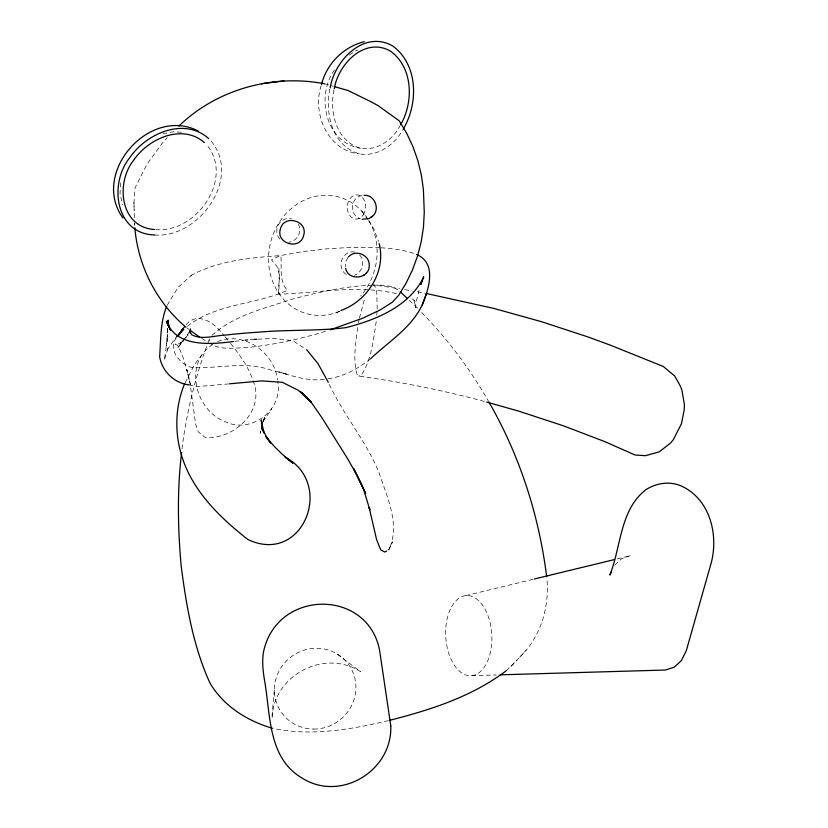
<?xml version="1.0" encoding="UTF-8"?>
<svg xmlns="http://www.w3.org/2000/svg" width="828" height="828" viewBox="0 0 828 828"><rect width="100%" height="100%" fill="white"/><g stroke="black" fill="none" stroke-linecap="round" stroke-linejoin="round"><path stroke-width="0.62" stroke-dasharray="4.14 3.1" d="M377.185 308.968L376.761 292.429L375.457 287.15L373.511 284.832L399.655 288.775M167.608 328.219L167.308 336.81L167.722 329.12M120.526 182.833L120.05 193.731L122.637 204.826M167.701 328.737L166.438 346.145L167.556 337.203L164.317 360.201L167.887 348.671L166.469 350.782L175.981 337.358M134.353 217.795L133.96 202.57L135.047 187.863L146.98 164.254L162.474 142.882L167.287 137.676M278.405 293.526L279.346 274.782L278.86 294.168C318.242 293.102 358.224 284.314 397.212 293.826M376.75 315.23L377.061 311.463M272.06 716.106L274.441 688.513M182.015 448.869L182.398 445.102C187.19 411.009 195.139 377.309 207.207 345.038M329.823 89.02C324.679 113.498 332.442 146.411 359.466 153.873C377.226 156.999 394.118 145.262 402.563 130.306M333.932 89.9C329.306 111.935 336.292 141.547 360.615 148.264C377.113 151.141 392.731 139.88 400.1 125.763M272.153 717.493C273.592 674.923 324.928 648.427 360.615 671.767L336.799 653.778M357.644 327.495C355.792 342.73 352.883 358.627 356.806 373.759L358.752 376.078C401.497 382.029 443.901 390.537 485.57 401.766M376.233 321.512C373.273 339.718 371.751 359.621 361.194 375.291L358.752 376.078M358.524 322.816L359.186 319.297M359.404 318.128L364.993 297.221M419.134 290.09L415.77 303.524L415.78 307.695L413.865 299.529L415.387 301.34L411.237 298.121M321.161 85.667C311.877 113.488 328.043 150.913 359.466 153.873M207.631 343.848L209.722 337.917L209.805 341.136M263.263 421.452L265.239 416.132L262.642 421.555M167.142 305.346L178.061 287.409L191.578 275.124M388.674 549.968L392.555 541.833L388.674 549.968C400.887 525.294 386.924 496.717 379.027 472.705C366.131 440.879 343.082 414.507 328.84 383.354M212.796 344.5C183.578 362.478 194.683 409.581 224.264 421.255C250.605 434.959 283.807 409.943 277.608 380.901M185.151 382.65L194.859 364.02L201.877 354.684M334.533 69.914C315.561 96.12 325.466 142.892 360.615 148.264M262.921 421.669L271.739 408.846M189.498 331.542L185.462 337.627M347.946 257.487L345.452 262.269L345.286 266.751M176.436 337.679C167.328 349.188 180.059 364.455 191.785 367.539C217.743 368.977 244.115 360.956 269.628 369.681L287.937 374.546L278.964 371.865C294.344 376.719 310.531 382.05 326.812 378.913M184.706 338.652L177.244 348.35L183.298 340.629L179.158 344.003L181.404 342.668L177.42 344.148L175.039 344.055L177.544 345.224C184.499 357.437 187.014 371.7 190.647 385.155L198.006 386.552L228.321 383.964M519.653 657.235C540.839 636.98 549.72 606.727 546.853 577.975M183.298 340.629L182.47 341.736L184.903 338.724M185.72 337.731L188.153 334.719L184.106 339.646M506.291 670.67L517.014 660.092M212.071 335.361C233.589 315.406 264.06 308.699 291.166 299.436C317.548 292.543 344.386 286.084 371.751 285.287M511.042 666.581L526.142 650.197M614.728 565.162L621.849 558.538L630.76 555.609L615.763 559.252M186.228 324.69C198.078 310.045 216.398 324.555 224.16 335.899M370.613 358.7C358.224 368.636 343.941 376.647 327.991 378.727M187.511 326.242C215.973 303.41 255.2 304.901 287.44 290.359C278.922 281.023 281.789 267.889 280.951 256.452L280.081 255.614C249.714 257.798 218.271 260.706 191.009 275.382M349.344 55.052L355.419 50.891L357.851 50.125M336.158 312.684L339.811 311.09M325.539 331.283C299.85 339.252 273.406 344.81 246.672 347.677C234.479 347.646 220.6 350.648 209.867 343.278M217.723 341.498C244.032 330.817 274.347 352.614 277.504 379.648M362.012 195.625C350.192 197.199 349.106 215.404 360.294 218.747M388.332 720.66C351.062 729.437 311.752 736.434 273.664 728.505M465.76 595.642L534.505 578.958M162.961 133.794L173.725 131.693L183.878 132.48M234.841 341.353L243.825 340.339M250.232 339.604L254.092 339.397M257.953 339.19L273.395 338.362L292.791 340.701L305.532 348.95M373.014 285.236L379.327 285.008L391.882 286.498L398.454 290.059M471.784 675.658L496.314 674.944M379.793 247.717L349.271 247.51L327.174 248.814L303.483 251.546L280.081 255.614L271.512 259.868L276.966 266.378L279.367 275.144L278.57 265.26M380.994 247.779C392.586 248.566 404.343 249.88 415.273 254.041M155.633 229.594C196.546 233.455 235.007 177.782 206.224 144.155M154.67 234.955C199.672 238.692 243.38 176.012 209.577 139.363M404.726 289.655L412.344 290.97M417.426 291.839L424.867 293.205M324.545 83.804L333.198 86.278M201.618 338.321L206.772 341.426M186.9 327.888L188.825 329.327M409.249 300.285L418.254 308.813M421.638 312.446C447.358 338.952 469.828 368.646 488.168 400.711M224.968 336.83L229.822 342.45M230.629 343.392C239.364 354.363 248.017 366.069 252.633 379.421M361.732 211.047L367.839 219.482M368.574 220.527L373.78 228.6L378.489 241.362M252.975 380.59C265.809 410.471 234.138 439.813 205.209 437.443L198.306 431.916L195.594 423.977L190.388 385.734M190.647 385.155L186.745 369.195L190.016 383.302M133.96 202.57L134.177 210.333M134.467 222.991L134.529 225.257L134.467 222.773M298.37 224.119A12.099 11.344 -63 0 1 288.931 242.231M279.895 239.013A12.099 11.344 -63 0 1 278.456 224.636A12.099 11.344 -63 0 1 291.539 218.737M359.611 254.941A12.099 10.764 -75.2 0 1 354.498 275.269M346.27 274.472A12.099 10.764 -75.2 0 1 341.85 259.702A12.099 10.764 -75.2 0 1 354.777 252.074M339.552 311.38A60.506 53.83 -75.2 0 1 272.826 281.965A60.506 53.83 -75.2 0 1 297.376 203.998A60.506 53.83 -75.2 0 1 368.377 219.824M369.019 220.89A60.506 53.83 -75.2 0 1 360.687 295.948M260.841 430.85L260.406 433.282L260.882 430.808M363.161 214.969A12.099 9.17 -86.9 0 0 358.545 195.118A12.099 9.17 -86.9 0 0 347.677 210.84A12.099 9.17 -86.9 0 0 363.161 214.969M450.422 609.097A40.127 23.049 86.6 0 0 465.74 674.934A40.127 23.049 86.6 0 0 490.145 622.915A40.127 23.049 86.6 0 0 450.422 609.097M313.646 729.075A41.245 39.879 -37.7 0 0 351.155 668.62A41.245 39.879 -37.7 0 0 280.64 668.331A41.245 39.879 -37.7 0 0 313.646 729.075"/><path stroke-width="1.24" d="M262.217 429.804L262.352 422.352M167.939 325.28L168.208 320.157L167.918 325.052M190.512 328.882L190.119 332.856L189.84 331.49L191.692 334.791C202.249 340.267 214.876 335.402 226.127 335.029C237.212 333.725 248.338 332.846 259.474 332.09C288.299 329.596 317.393 331.148 346.104 327.609C376.233 319.95 410.057 305.967 423.729 276.78L420.821 284.48L421.959 280.878L421.255 283.186M181.622 452.637C177.068 490.155 177.813 528.14 181.146 565.731C186.279 605.537 193.141 646.15 209.877 682.852C223.208 705.88 247.324 721.033 272.422 728.247M370.613 358.7C388.487 341.767 411.547 327.733 422.27 304.88C428.8 289.013 437.246 263.118 416.474 254.444M321.512 84.497C326.491 63.859 343.703 46.658 364.299 41.7M330.186 87.83C334.553 60.423 363.958 29.632 392.7 45.954C418.357 64.719 418.513 103.852 403.132 129.251M334.295 88.741C338.238 64.098 364.703 36.463 390.526 51.139C413.172 67.648 413.762 102.03 400.669 124.728M422.27 304.88L426.12 294.364M184.634 383.726C173.373 410.75 174.553 441.986 186.455 468.617C199.476 497.711 223.125 520.005 247.727 539.421C302.955 565.928 335.34 483.469 285.018 457.066L292.812 463.173L282.089 454.117L273.178 445.247L265.726 436.284L270.518 443.032L266.026 436.077L261.648 427.155L263.325 431.771M166.635 306.401C160.197 322.32 160.891 339.946 159.628 356.816C162.236 371.637 174.532 383.395 189.529 384.948M611.499 571.744L609.884 575.036C621.124 546.956 619.841 509.593 646.047 489.596C657.701 482.248 672.429 480.644 684.673 487.671C711.614 502.441 718.932 538.221 710.352 565.917L686.329 650.601L681.475 660.475L674.354 667.099L665.443 670.028L500.184 674.83M345.618 268.344C348.319 281.541 369.65 278.891 369.247 265.467C369.868 254.972 355.305 248.773 348.474 257.011M177.171 336.634L184.81 326.408M371.068 217.236C381.077 211.451 375.519 194.445 364.041 195.325M176.85 336.478L183.806 329.42M178.858 126.084C216.657 89.3 272.95 73.775 324.545 83.804M363.678 275.372L364.434 274.699M365.872 273.426L366.4 272.95M506.291 670.67C472.25 696.565 430.57 709.927 389.574 720.339M372.486 216.336L368.957 218.582L362.26 219.254M386.728 551.003L384.782 552.038L380.745 549.885L376.636 539.773L369.112 507.388L369.847 509.882L363.285 488.272L353.566 468.441M340.95 310.521C367.477 300.864 386.283 271.77 379.193 243.546M330.331 329.792L362.56 318.283L380.021 310.034L392.317 302.241L398.599 295.42L406.217 282.907L412.572 269.69L417.591 255.883L421.235 241.631L423.47 227.079L424.267 212.351L423.408 189.643L421.328 174.936L417.829 160.57L412.955 146.67L406.755 133.401L399.272 120.867L378.106 105.642L370.064 101.295L348.029 90.511L334.44 86.629M534.505 578.958L614.511 559.552M283.973 80.906L261.482 83.752M229.542 383.809L261.762 380.901L282.317 382.298L298.37 390.35L311.525 402.398L301.734 392.503M233.558 341.498C210.778 344.438 176.633 347.605 166.376 321.388L170.537 330.362L167.246 320.954L168.767 327.081M245.109 340.184L247.665 339.894M254.092 339.397L256.67 339.263M154.463 229.511C119.925 227.203 115.454 182.822 133.701 160.187C148.253 138.555 182.315 123.279 204.392 142.582M154.67 234.955C115.133 234.096 108.758 183.485 129.717 157.786C145.935 133.577 184.23 116.624 208.656 138.576M426.089 293.443L493.912 308.44L541.719 321.761L588.17 337.017L610.681 345.286L663.3 366.483L674.665 375.953L680.202 385.817L681.868 389.895L684.456 404.902L684.135 410.305L681.454 423.677L673.33 439.699L670.38 443.197L659.057 451.964L645.354 455.679L635.014 454.996L605.144 441.748L563.009 425.675L518.928 411.205L486.771 402.087M198.285 131.01C149.299 105.849 90.304 173.083 122.989 218.033M199.548 337.079L189.788 330.051M185.938 327.163C156.554 302.52 137.976 265.881 134.829 227.721M400.255 291.756L407.448 298.577M300.802 391.634L312.073 403.546L321.978 417.778L347.418 458.381L357.323 475.758L365.624 493.322L353.608 468.555M306.598 349.644L317.89 363.492L328.292 382.257M488.768 401.808C519.705 455.39 539.007 515.399 546.666 576.723M263.997 433.116L261.234 419.91L261.762 426.099M167.629 321.098L168.912 327.132M390.785 725.887C392.503 770.951 339.977 802.736 301.578 777.751C267.558 757.506 270.611 713.612 264.432 679.757C262.642 668.527 261.441 656.997 265.043 645.964C282.379 589.174 367.642 590.167 379.534 649.928L390.785 725.887M280.402 229.066C275.62 243.805 300.15 250.698 303.638 235.473C308.42 220.745 283.89 213.852 280.402 229.066M182.688 328.985L178.03 336.013L182.688 328.985"/></g></svg>
